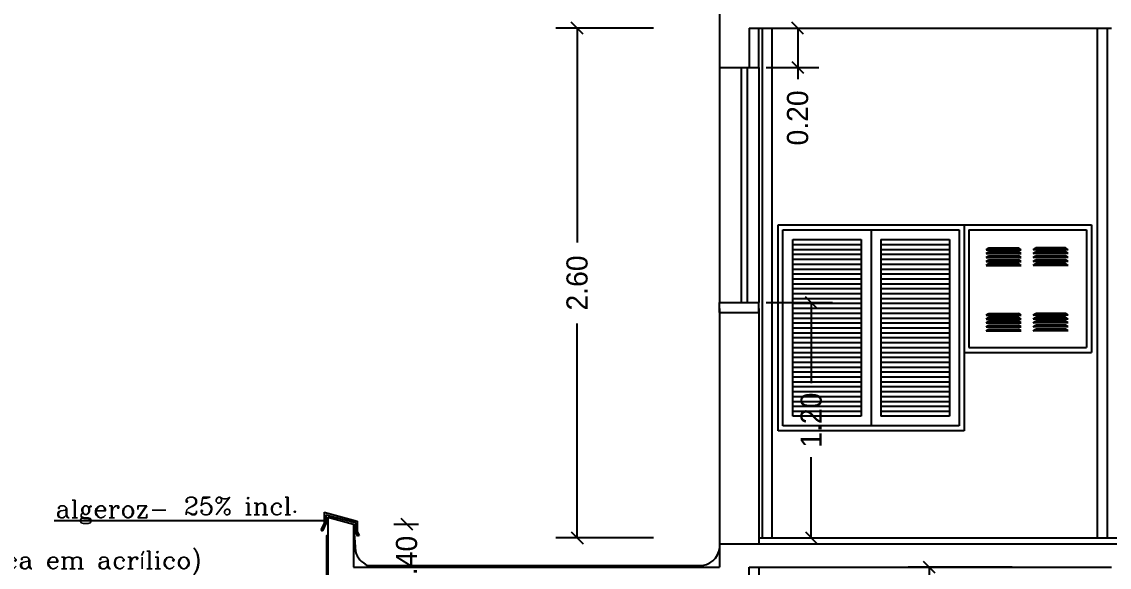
# Model space of a CAD drawing. Extents: x -9 to 119, y 33 to 95.
# Drawn here: x 59.71 to 65.27, y 39.5 to 42.28 of the extents above; entities that cross this region are included whole.
import ezdxf

# ---------------------------------------------------------------- set-up
doc = ezdxf.new("R2010")
doc.units = 0
doc.header["$LTSCALE"] = 8
doc.layers.get('0').update_dxf_attribs({"linetype": 'CONTINUOUS'})
doc.layers.get('DEFPOINTS').update_dxf_attribs({"linetype": 'CONTINUOUS'})
for name, color, linetype in [('CONCRETO', 5, 'CONTINUOUS'), ('COTA', 244, 'CONTINUOUS'), ('COTAS', 244, 'CONTINUOUS'), ('EQUIPAMENTOS', 1, 'CONTINUOUS'), ('ESQUADRIAS', 244, 'CONTINUOUS'), ('LAJE', 1, 'CONTINUOUS'), ('PAREDES', 7, 'CONTINUOUS'), ('PISO', 30, 'CONTINUOUS'), ('TEXTO', 1, 'CONTINUOUS'), ('VISTA', 244, 'CONTINUOUS'), ('VISTAL', 30, 'CONTINUOUS')]:
    doc.layers.add(name, color=color, linetype=linetype)
doc.styles.add('ROMANC', font='ROMANC.SHX')
doc.dimstyles.get("Standard").update_dxf_attribs({"dimtxt": 0.18, "dimasz": 0.18, "dimexe": 0.18, "dimexo": 0.0625, "dimgap": 0.09, "dimtad": 0, "dimtih": 1, "dimtoh": 1, "dimzin": 0, "dimtxsty": 'STANDARD', "dimcen": 0.09, "dimclrt": 30, "dimazin": 3, "dimtfac": 1, "dimtdec": 4, "dimtofl": 0, "dimtmove": 0, "dimatfit": 3, "dimtolj": 1, "dimtzin": 0})

# ---------------------------------------------------------------- blocks, each defined once
blk = doc.blocks.new('_OBLIQUE')
at = {"color": 0, "linetype": 'BYBLOCK'}
blk.add_line((-0.5, -0.5), (0.5, 0.5), dxfattribs=at)
blk = doc.blocks.new('*D34')
at = {"color": 244, "linetype": 'BYBLOCK', "ltscale": 0.2}
for p, q in [((32.4499, 40.2088), (32.5751, 40.2088)), ((32.5151, 40.2088), (32.5151, 40.2088)), ((32.4499, 39.8088), (32.5751, 39.8088)), ((32.5151, 39.8088), (32.5151, 39.6888))]:
    blk.add_line(p, q, dxfattribs=at)
at = {"layer": 'DEFPOINTS', "color": 0, "linetype": 'BYBLOCK', "ltscale": 0.2}
for p in [(31.6099, 40.2088), (31.6099, 39.8088), (32.5151, 39.8088)]:
    blk.add_point(p, dxfattribs=at)
at = {"color": 244, "linetype": 'BYBLOCK', "ltscale": 0.2, "xscale": 0.06, "yscale": 0.06, "zscale": 0.06}
for p, rotation in [((32.5151, 40.2088), 270), ((32.5151, 39.8088), 90)]:
    blk.add_blockref('_OBLIQUE', p, dxfattribs=dict(at, rotation=rotation))
at = {"color": 30, "linetype": 'BYBLOCK', "ltscale": 0.2, "insert": (32.5151, 40.0088), "char_height": 0.108, "attachment_point": 5, "rotation": 90}
blk.add_mtext('\\A1;0.40', dxfattribs=at)
blk = doc.blocks.new('*D35')
at = {"color": 244, "linetype": 'BYBLOCK', "ltscale": 0.2}
for p, q in [((32.1131, 39.7122), (32.1131, 39.5863)), ((32.0831, 39.6463), (32.9151, 39.6463)), ((34.1431, 39.6463), (33.3111, 39.6463)), ((34.1131, 39.4574), (34.1131, 39.5863))]:
    blk.add_line(p, q, dxfattribs=at)
at = {"layer": 'DEFPOINTS', "color": 0, "linetype": 'BYBLOCK', "ltscale": 0.2}
for p in [(32.1131, 40.5522), (34.1131, 40.2974), (32.1131, 39.6463)]:
    blk.add_point(p, dxfattribs=at)
at = {"color": 244, "linetype": 'BYBLOCK', "ltscale": 0.2, "xscale": 0.06, "yscale": 0.06, "zscale": 0.06, "rotation": 180}
blk.add_blockref('_OBLIQUE', (32.1131, 39.6463), dxfattribs=at)
at = {"color": 244, "linetype": 'BYBLOCK', "ltscale": 0.2, "xscale": 0.06, "yscale": 0.06, "zscale": 0.06}
blk.add_blockref('_OBLIQUE', (34.1131, 39.6463), dxfattribs=at)
at = {"color": 30, "linetype": 'BYBLOCK', "ltscale": 0.2, "insert": (33.1131, 39.6463), "char_height": 0.108, "attachment_point": 5}
blk.add_mtext('\\A1;2.00', dxfattribs=at)
blk = doc.blocks.new('*D45')
at = {"color": 0, "linetype": 'BYBLOCK', "ltscale": 0.2}
for p, q in [((35.9248, 39.9888), (35.3938, 39.9888)), ((35.5018, 39.9888), (35.5018, 38.8898)), ((35.5018, 37.3588), (35.5018, 38.4578)), ((36.0748, 37.3588), (35.3938, 37.3588))]:
    blk.add_line(p, q, dxfattribs=at)
at = {"layer": 'DEFPOINTS', "color": 0, "linetype": 'BYBLOCK', "ltscale": 0.2}
for p in [(35.9623, 39.9888), (35.5018, 37.3588), (36.1123, 37.3588)]:
    blk.add_point(p, dxfattribs=at)
at = {"color": 0, "linetype": 'BYBLOCK', "ltscale": 0.2, "xscale": 0.06, "yscale": 0.06, "zscale": 0.06}
for p, rotation in [((35.5018, 39.9888), 90), ((35.5018, 37.3588), 270)]:
    blk.add_blockref('_OBLIQUE', p, dxfattribs=dict(at, rotation=rotation))
at = {"color": 30, "linetype": 'BYBLOCK', "ltscale": 0.2, "insert": (35.5018, 38.6738), "char_height": 0.108, "attachment_point": 5, "rotation": 90}
blk.add_mtext('\\A1;2.63', dxfattribs=at)
blk = doc.blocks.new('*D135')
at = {"color": 0, "linetype": 'BYBLOCK', "ltscale": 0.2}
for p, q in [((7.9854, 47.3212), (7.4756, 47.3212)), ((7.5836, 47.3212), (7.5836, 46.2282)), ((7.5836, 44.7212), (7.5836, 45.8142)), ((7.9854, 44.7212), (7.4756, 44.7212)), ((68.6188, 37.9514), (68.3973, 37.9514)), ((68.5053, 37.9514), (68.5053, 37.4216)), ((68.5053, 36.4958), (68.5053, 37.0256)), ((68.6188, 36.4958), (68.3973, 36.4958))]:
    blk.add_line(p, q, dxfattribs=at)
at = {"layer": 'DEFPOINTS', "color": 0, "linetype": 'BYBLOCK', "ltscale": 0.2}
for p in [(8.0229, 47.3212), (7.5836, 44.7212), (8.0229, 44.7212), (68.6563, 37.9514), (68.5053, 36.4958), (68.6563, 36.4958)]:
    blk.add_point(p, dxfattribs=at)
at = {"color": 0, "linetype": 'BYBLOCK', "ltscale": 0.2, "xscale": 0.06, "yscale": 0.06, "zscale": 0.06}
for p, rotation in [((7.5836, 47.3212), 90), ((7.5836, 44.7212), 270), ((68.5053, 37.9514), 90), ((68.5053, 36.4958), 270)]:
    blk.add_blockref('_OBLIQUE', p, dxfattribs=dict(at, rotation=rotation))
at = {"color": 30, "linetype": 'BYBLOCK', "ltscale": 0.2, "char_height": 0.108, "attachment_point": 5, "rotation": 90}
for s, insert in [('\\A1;2.60', (7.5836, 46.0212)), ('\\A1;1.46', (68.5053, 37.2236))]:
    blk.add_mtext(s, dxfattribs=dict(at, insert=insert))
blk = doc.blocks.new('*D136')
at = {"color": 0, "linetype": 'BYBLOCK', "ltscale": 0.2}
for p, q in [((11.0965, 52.3012), (10.7609, 52.3012)), ((10.8689, 52.3012), (10.8689, 51.8192)), ((10.8689, 50.9412), (10.8689, 51.4232)), ((11.4966, 50.9412), (10.7609, 50.9412)), ((7.9854, 44.5712), (7.4806, 44.5712)), ((7.5886, 44.5712), (7.5886, 43.4782)), ((7.5886, 41.9712), (7.5886, 43.0642)), ((7.9854, 41.9712), (7.4806, 41.9712)), ((68.6188, 38.1514), (68.2229, 38.1514)), ((68.3309, 38.1514), (68.3309, 37.5216)), ((68.3309, 36.4958), (68.3309, 37.1256)), ((68.6188, 36.4958), (68.2229, 36.4958))]:
    blk.add_line(p, q, dxfattribs=at)
at = {"layer": 'DEFPOINTS', "color": 0, "linetype": 'BYBLOCK', "ltscale": 0.2}
for p in [(10.8689, 52.3012), (11.134, 52.3012), (11.5341, 50.9412), (8.0229, 44.5712), (7.5886, 41.9712), (8.0229, 41.9712), (68.6563, 38.1514), (68.3309, 36.4958), (68.6563, 36.4958)]:
    blk.add_point(p, dxfattribs=at)
at = {"color": 0, "linetype": 'BYBLOCK', "ltscale": 0.2, "xscale": 0.06, "yscale": 0.06, "zscale": 0.06}
for p, rotation in [((10.8689, 52.3012), 90), ((10.8689, 50.9412), 270), ((7.5886, 44.5712), 90), ((7.5886, 41.9712), 270), ((68.3309, 38.1514), 90), ((68.3309, 36.4958), 270)]:
    blk.add_blockref('_OBLIQUE', p, dxfattribs=dict(at, rotation=rotation))
at = {"color": 30, "linetype": 'BYBLOCK', "ltscale": 0.2, "char_height": 0.108, "attachment_point": 5, "rotation": 90}
for s, insert in [('\\A1;1.36', (10.8689, 51.6212)), ('\\A1;2.60', (7.5886, 43.2712)), ('\\A1;1.66', (68.3309, 37.3236))]:
    blk.add_mtext(s, dxfattribs=dict(at, insert=insert))
blk = doc.blocks.new('*D145')
at = {"color": 0, "linetype": 'BYBLOCK', "ltscale": 0.2}
for p, q in [((63.5138, 40.8458), (63.8518, 40.8458)), ((63.7438, 40.8458), (63.7438, 40.4348)), ((63.7438, 39.6458), (63.7438, 40.0568)), ((63.5138, 39.6458), (63.8518, 39.6458))]:
    blk.add_line(p, q, dxfattribs=at)
at = {"layer": 'DEFPOINTS', "color": 0, "linetype": 'BYBLOCK', "ltscale": 0.2}
for p in [(63.4763, 40.8458), (63.4763, 39.6458), (63.7438, 39.6458)]:
    blk.add_point(p, dxfattribs=at)
at = {"color": 0, "linetype": 'BYBLOCK', "ltscale": 0.2, "xscale": 0.06, "yscale": 0.06, "zscale": 0.06}
for p, rotation in [((63.7438, 40.8458), 90), ((63.7438, 39.6458), 270)]:
    blk.add_blockref('_OBLIQUE', p, dxfattribs=dict(at, rotation=rotation))
at = {"color": 30, "linetype": 'BYBLOCK', "ltscale": 0.2, "insert": (63.7438, 40.2458), "char_height": 0.108, "attachment_point": 5, "rotation": 90}
blk.add_mtext('\\A1;1.20', dxfattribs=at)
blk = doc.blocks.new('*D146')
at = {"color": 0, "linetype": 'BYBLOCK', "ltscale": 0.2}
for p, q in [((63.4638, 42.2458), (63.7827, 42.2458)), ((63.6747, 42.2458), (63.6747, 42.0458)), ((63.5138, 42.0458), (63.7827, 42.0458)), ((63.6747, 42.0458), (63.6747, 41.9858))]:
    blk.add_line(p, q, dxfattribs=at)
at = {"layer": 'DEFPOINTS', "color": 0, "linetype": 'BYBLOCK', "ltscale": 0.2}
for p in [(63.4263, 42.2458), (63.4763, 42.0458), (63.6747, 42.0458)]:
    blk.add_point(p, dxfattribs=at)
at = {"color": 0, "linetype": 'BYBLOCK', "ltscale": 0.2, "xscale": 0.06, "yscale": 0.06, "zscale": 0.06}
for p, rotation in [((63.6747, 42.2458), 90), ((63.6747, 42.0458), 270)]:
    blk.add_blockref('_OBLIQUE', p, dxfattribs=dict(at, rotation=rotation))
at = {"color": 30, "linetype": 'BYBLOCK', "ltscale": 0.2, "insert": (63.6747, 41.7878), "char_height": 0.108, "attachment_point": 5, "rotation": 90}
blk.add_mtext('\\A1;0.20', dxfattribs=at)
blk = doc.blocks.new('*D137')
at = {"color": 0, "linetype": 'BYBLOCK', "ltscale": 0.2}
for p, q in [((9.9147, 52.3012), (9.5791, 52.3012)), ((9.6871, 52.3012), (9.6871, 51.8192)), ((9.6871, 50.9412), (9.6871, 51.4232)), ((10.3148, 50.9412), (9.5791, 50.9412)), ((7.9854, 41.8212), (7.4873, 41.8212)), ((7.5953, 41.8212), (7.5953, 40.7282)), ((7.5953, 39.2212), (7.5953, 40.3142)), ((7.9854, 39.2212), (7.4873, 39.2212))]:
    blk.add_line(p, q, dxfattribs=at)
at = {"layer": 'DEFPOINTS', "color": 0, "linetype": 'BYBLOCK', "ltscale": 0.2}
for p in [(9.6871, 52.3012), (9.9522, 52.3012), (10.3523, 50.9412), (8.0229, 41.8212), (7.5953, 39.2212), (8.0229, 39.2212)]:
    blk.add_point(p, dxfattribs=at)
at = {"color": 0, "linetype": 'BYBLOCK', "ltscale": 0.2, "xscale": 0.06, "yscale": 0.06, "zscale": 0.06}
for p, rotation in [((9.6871, 52.3012), 90), ((9.6871, 50.9412), 270), ((7.5953, 41.8212), 90), ((7.5953, 39.2212), 270)]:
    blk.add_blockref('_OBLIQUE', p, dxfattribs=dict(at, rotation=rotation))
at = {"color": 30, "linetype": 'BYBLOCK', "ltscale": 0.2, "char_height": 0.108, "attachment_point": 5, "rotation": 90}
for s, insert in [('\\A1;1.36', (9.6871, 51.6212)), ('\\A1;2.60', (7.5953, 40.5212))]:
    blk.add_mtext(s, dxfattribs=dict(at, insert=insert))

msp = doc.modelspace()

# ---------------------------------------------------------------- linework, layer by layer
at = {"layer": 'CONCRETO', "color": 5, "ltscale": 0.2}
for p, q in [((63.2763, 42.3658), (63.2763, 42.0458)), ((63.4263, 42.2458), (63.4263, 42.0458)), ((63.2763, 42.0458), (63.4263, 42.0458)), ((63.2763, 40.8458), (63.4763, 40.8458)), ((63.2763, 40.7958), (63.2763, 40.8458)), ((63.4763, 40.7958), (63.4763, 40.8458)), ((63.2763, 40.7958), (63.4763, 40.7958)), ((63.2763, 39.6158), (63.2763, 39.4958)), ((63.4263, 39.3158), (63.4263, 39.4958))]:
    msp.add_line(p, q, dxfattribs=at)
at = {"layer": 'CONCRETO', "color": 5, "linetype": 'CONTINUOUS', "ltscale": 0.3}
for p, q in [((61.2763, 39.7506), (61.4063, 39.7158)), ((61.2763, 39.7506), (61.2763, 39.3158)), ((61.4063, 39.7158), (61.4063, 39.4958)), ((61.4063, 39.4958), (63.2763, 39.4958))]:
    msp.add_line(p, q, dxfattribs=at)
at = {"layer": 'COTAS', "color": 5, "ltscale": 0.2}
for p, q in [((63.4263, 42.2458), (65.2763, 42.2458)), ((63.2763, 39.6158), (65.4263, 39.6158)), ((63.4263, 39.4958), (65.2763, 39.4958))]:
    msp.add_line(p, q, dxfattribs=at)
at = {"layer": 'COTAS', "color": 30, "linetype": 'CONTINUOUS', "ltscale": 0.3}
msp.add_arc((63.1755, 39.6054), 0.1014, 277.5592, 5.8712, dxfattribs=at)
at = {"layer": 'DEFPOINTS', "color": 0, "linetype": 'BYBLOCK', "ltscale": 0.3}
msp.add_point((61.4063, 39.7158), dxfattribs=at)
at = {"layer": 'EQUIPAMENTOS', "color": 30, "linetype": 'CONTINUOUS', "ltscale": 0.3}
for p, q in [((63.4942, 39.6458), (63.4942, 42.2458)), ((63.5442, 39.6458), (63.5442, 42.2458)), ((65.2042, 42.2458), (65.2042, 39.6458)), ((65.2542, 42.2458), (65.2542, 39.6458)), ((63.5742, 41.242), (64.5242, 41.242)), ((63.5742, 40.192), (63.5742, 41.242)), ((63.5992, 41.217), (64.4992, 41.217)), ((63.5992, 40.217), (63.5992, 41.217)), ((64.0492, 41.217), (64.0492, 40.217)), ((64.4992, 41.217), (64.4992, 40.217)), ((64.5242, 41.242), (64.5242, 40.592)), ((64.5242, 41.242), (64.5242, 40.192)), ((64.5242, 41.242), (65.1742, 41.242)), ((64.5492, 41.217), (64.5492, 40.617)), ((64.5492, 41.217), (65.1492, 41.217)), ((65.1492, 41.217), (65.1492, 40.617)), ((65.1742, 41.242), (65.1742, 40.592)), ((63.6492, 40.267), (63.6492, 41.167)), ((63.6492, 41.167), (63.9992, 41.167)), ((63.6492, 41.142), (63.9992, 41.142)), ((63.9992, 41.167), (63.9992, 40.267)), ((64.0992, 41.167), (64.0992, 40.267)), ((64.0992, 41.167), (64.4492, 41.167)), ((64.0992, 41.142), (64.4492, 41.142)), ((64.4492, 41.167), (64.4492, 40.267)), ((63.6492, 41.117), (63.9992, 41.117)), ((63.6492, 41.092), (63.9992, 41.092)), ((64.0992, 41.117), (64.4492, 41.117)), ((64.0992, 41.092), (64.4492, 41.092)), ((63.6492, 41.067), (63.9992, 41.067)), ((63.6492, 41.042), (63.9992, 41.042)), ((64.0992, 41.067), (64.4492, 41.067)), ((64.0992, 41.042), (64.4492, 41.042)), ((63.6492, 41.017), (63.9992, 41.017)), ((63.6492, 40.992), (63.9992, 40.992)), ((64.0992, 41.017), (64.4492, 41.017)), ((64.0992, 40.992), (64.4492, 40.992)), ((63.6492, 40.967), (63.9992, 40.967)), ((63.6492, 40.942), (63.9992, 40.942)), ((64.0992, 40.967), (64.4492, 40.967)), ((64.0992, 40.942), (64.4492, 40.942)), ((63.6492, 40.917), (63.9992, 40.917)), ((63.6492, 40.892), (63.9992, 40.892)), ((63.6492, 40.867), (63.9992, 40.867)), ((64.0992, 40.917), (64.4492, 40.917)), ((64.0992, 40.892), (64.4492, 40.892)), ((64.0992, 40.867), (64.4492, 40.867)), ((63.6492, 40.842), (63.9992, 40.842)), ((63.6492, 40.817), (63.9992, 40.817)), ((64.0992, 40.842), (64.4492, 40.842)), ((64.0992, 40.817), (64.4492, 40.817)), ((63.6492, 40.792), (63.9992, 40.792)), ((63.6492, 40.767), (63.9992, 40.767)), ((64.0992, 40.792), (64.4492, 40.792)), ((64.0992, 40.767), (64.4492, 40.767)), ((63.6492, 40.742), (63.9992, 40.742)), ((63.6492, 40.717), (63.9992, 40.717)), ((64.0992, 40.742), (64.4492, 40.742)), ((64.0992, 40.717), (64.4492, 40.717)), ((63.6492, 40.692), (63.9992, 40.692)), ((63.6492, 40.667), (63.9992, 40.667)), ((63.6492, 40.642), (63.9992, 40.642)), ((64.0992, 40.692), (64.4492, 40.692)), ((64.0992, 40.667), (64.4492, 40.667)), ((64.0992, 40.642), (64.4492, 40.642)), ((63.6492, 40.617), (63.9992, 40.617)), ((63.6492, 40.592), (63.9992, 40.592)), ((64.0992, 40.617), (64.4492, 40.617)), ((64.0992, 40.592), (64.4492, 40.592)), ((64.5242, 40.592), (65.1742, 40.592)), ((64.5492, 40.617), (65.1492, 40.617)), ((63.6492, 40.567), (63.9992, 40.567)), ((63.6492, 40.542), (63.9992, 40.542)), ((64.0992, 40.567), (64.4492, 40.567)), ((64.0992, 40.542), (64.4492, 40.542)), ((63.6492, 40.517), (63.9992, 40.517)), ((63.6492, 40.492), (63.9992, 40.492)), ((64.0992, 40.517), (64.4492, 40.517)), ((64.0992, 40.492), (64.4492, 40.492)), ((63.6492, 40.467), (63.9992, 40.467)), ((63.6492, 40.442), (63.9992, 40.442)), ((64.0992, 40.467), (64.4492, 40.467)), ((64.0992, 40.442), (64.4492, 40.442)), ((63.6492, 40.417), (63.9992, 40.417)), ((63.6492, 40.392), (63.9992, 40.392)), ((63.6492, 40.367), (63.9992, 40.367)), ((64.0992, 40.417), (64.4492, 40.417)), ((64.0992, 40.392), (64.4492, 40.392)), ((64.0992, 40.367), (64.4492, 40.367)), ((63.6492, 40.342), (63.9992, 40.342)), ((63.6492, 40.317), (63.9992, 40.317)), ((64.0992, 40.342), (64.4492, 40.342)), ((64.0992, 40.317), (64.4492, 40.317)), ((63.6492, 40.292), (63.9992, 40.292)), ((63.9992, 40.267), (63.6492, 40.267)), ((64.0992, 40.292), (64.4492, 40.292)), ((64.4492, 40.267), (64.0992, 40.267)), ((64.4992, 40.217), (63.5992, 40.217)), ((64.5242, 40.192), (63.5742, 40.192))]:
    msp.add_line(p, q, dxfattribs=at)
at = {"layer": 'EQUIPAMENTOS', "color": 30, "ltscale": 0.2}
msp.add_line((61.4781, 39.505), (63.1888, 39.5049), dxfattribs=at)
at = {"layer": 'ESQUADRIAS', "color": 1, "linetype": 'CONTINUOUS', "ltscale": 0.2}
for p, q in [((63.2763, 42.0458), (63.2763, 40.8458)), ((63.4763, 42.0458), (63.4763, 40.8458))]:
    msp.add_line(p, q, dxfattribs=at)
at = {"layer": 'ESQUADRIAS', "color": 5, "linetype": 'CONTINUOUS', "ltscale": 0.2}
for p, q in [((63.3863, 42.0458), (63.3863, 40.8458)), ((63.4163, 42.0458), (63.4163, 40.8458))]:
    msp.add_line(p, q, dxfattribs=at)
at = {"layer": 'ESQUADRIAS', "color": 1, "ltscale": 0.2}
for p, q in [((63.2763, 41.8958), (63.2763, 40.8458)), ((63.4763, 41.8958), (63.4763, 40.8458))]:
    msp.add_line(p, q, dxfattribs=at)
at = {"layer": 'LAJE', "color": 30, "linetype": 'CONTINUOUS', "ltscale": 0.3}
for p, q in [((61.2563, 39.7767), (61.2563, 39.7203)), ((61.2563, 39.7767), (61.4263, 39.7311)), ((61.2663, 39.7637), (61.2663, 39.7181)), ((61.2663, 39.7637), (61.4163, 39.7235)), ((61.4063, 39.7158), (61.4163, 39.5758)), ((61.4163, 39.7235), (61.4163, 39.6737)), ((61.4263, 39.7311), (61.4263, 39.6763))]:
    msp.add_line(p, q, dxfattribs=at)
msp.add_arc((61.5252, 39.6085), 0.1137, 196.7025, 245.514, dxfattribs=at)
at = {"layer": 'PAREDES', "color": 3, "ltscale": 0.2}
for p, q in [((63.4763, 42.0458), (63.4763, 42.2472)), ((63.4263, 42.0458), (63.4763, 42.0458)), ((63.2763, 40.8158), (63.2763, 39.6158)), ((63.4763, 40.8158), (63.4763, 39.6158)), ((63.4763, 39.4958), (63.4763, 39.0158))]:
    msp.add_line(p, q, dxfattribs=at)
at = {"layer": 'PISO', "color": 30, "linetype": 'CONTINUOUS', "ltscale": 0.3}
for p, q in [((61.2563, 39.7203), (61.2404, 39.6864)), ((61.2663, 39.7181), (61.2494, 39.6821)), ((61.2404, 39.6864), (61.2494, 39.6821)), ((61.4163, 39.6737), (61.4277, 39.6535)), ((61.4263, 39.6763), (61.4364, 39.6584)), ((61.4364, 39.6584), (61.4277, 39.6535))]:
    msp.add_line(p, q, dxfattribs=at)
at = {"layer": 'PISO', "color": 30, "ltscale": 0.2}
msp.add_line((63.4763, 39.6458), (65.3963, 39.6458), dxfattribs=at)
at = {"layer": 'TEXTO', "color": 244, "linetype": 'CONTINUOUS', "ltscale": 0.3}
msp.add_line((59.879, 39.7343), (61.2641, 39.7343), dxfattribs=at)
at = {"layer": 'VISTA', "linetype": 'CONTINUOUS', "ltscale": 0.3}
msp.add_lwpolyline([(61.2724, 39.3553), (61.2724, 39.6557), (61.2686, 39.6557), (61.2686, 39.3553)], close=True, dxfattribs=at)
at = {"layer": 'VISTAL', "linetype": 'CONTINUOUS', "ltscale": 0.3}
for p, q in [((64.6361, 41.1157), (64.6502, 41.1247)), ((64.6361, 41.1157), (64.8153, 41.1157)), ((64.6361, 41.0957), (64.6502, 41.1047)), ((64.6361, 41.0957), (64.8153, 41.0957)), ((64.6502, 41.1247), (64.8012, 41.1247)), ((64.6502, 41.1047), (64.8012, 41.1047)), ((64.8153, 41.1157), (64.8012, 41.1247)), ((64.8153, 41.0957), (64.8012, 41.1047)), ((64.8769, 41.1157), (64.891, 41.1247)), ((65.0561, 41.1157), (64.8769, 41.1157)), ((64.8769, 41.0957), (64.891, 41.1047)), ((65.0561, 41.0957), (64.8769, 41.0957)), ((65.042, 41.1247), (64.891, 41.1247)), ((65.042, 41.1047), (64.891, 41.1047)), ((65.0561, 41.1157), (65.042, 41.1247)), ((65.0561, 41.0957), (65.042, 41.1047)), ((64.6361, 41.0757), (64.6502, 41.0847)), ((64.6361, 41.0757), (64.8153, 41.0757)), ((64.6361, 41.0557), (64.6502, 41.0647)), ((64.6361, 41.0557), (64.8153, 41.0557)), ((64.6361, 41.0357), (64.6502, 41.0447)), ((64.6361, 41.0357), (64.8153, 41.0357)), ((64.6502, 41.0847), (64.8012, 41.0847)), ((64.6502, 41.0647), (64.8012, 41.0647)), ((64.6502, 41.0447), (64.8012, 41.0447)), ((64.8153, 41.0757), (64.8012, 41.0847)), ((64.8153, 41.0557), (64.8012, 41.0647)), ((64.8153, 41.0357), (64.8012, 41.0447)), ((64.8769, 41.0757), (64.891, 41.0847)), ((65.0561, 41.0757), (64.8769, 41.0757)), ((64.8769, 41.0557), (64.891, 41.0647)), ((65.0561, 41.0557), (64.8769, 41.0557)), ((64.8769, 41.0357), (64.891, 41.0447)), ((65.0561, 41.0357), (64.8769, 41.0357)), ((65.042, 41.0847), (64.891, 41.0847)), ((65.042, 41.0647), (64.891, 41.0647)), ((65.042, 41.0447), (64.891, 41.0447)), ((65.0561, 41.0757), (65.042, 41.0847)), ((65.0561, 41.0557), (65.042, 41.0647)), ((65.0561, 41.0357), (65.042, 41.0447)), ((64.6361, 40.7817), (64.6502, 40.7906)), ((64.6361, 40.7817), (64.8153, 40.7817)), ((64.6361, 40.7617), (64.6502, 40.7706)), ((64.6361, 40.7617), (64.8153, 40.7617)), ((64.6502, 40.7906), (64.8012, 40.7906)), ((64.6502, 40.7706), (64.8012, 40.7706)), ((64.8153, 40.7817), (64.8012, 40.7906)), ((64.8153, 40.7617), (64.8012, 40.7706)), ((64.8769, 40.7817), (64.891, 40.7906)), ((65.0561, 40.7817), (64.8769, 40.7817)), ((64.8769, 40.7617), (64.891, 40.7706)), ((65.0561, 40.7617), (64.8769, 40.7617)), ((65.042, 40.7906), (64.891, 40.7906)), ((65.042, 40.7706), (64.891, 40.7706)), ((65.0561, 40.7817), (65.042, 40.7906)), ((65.0561, 40.7617), (65.042, 40.7706)), ((64.6361, 40.7417), (64.6502, 40.7506)), ((64.6361, 40.7417), (64.8153, 40.7417)), ((64.6361, 40.7217), (64.6502, 40.7306)), ((64.6361, 40.7217), (64.8153, 40.7217)), ((64.6361, 40.7017), (64.6502, 40.7106)), ((64.6361, 40.7017), (64.8153, 40.7017)), ((64.6502, 40.7506), (64.8012, 40.7506)), ((64.6502, 40.7306), (64.8012, 40.7306)), ((64.6502, 40.7106), (64.8012, 40.7106)), ((64.8153, 40.7417), (64.8012, 40.7506)), ((64.8153, 40.7217), (64.8012, 40.7306)), ((64.8153, 40.7017), (64.8012, 40.7106)), ((64.8769, 40.7417), (64.891, 40.7506)), ((65.0561, 40.7417), (64.8769, 40.7417)), ((64.8769, 40.7217), (64.891, 40.7306)), ((65.0561, 40.7217), (64.8769, 40.7217)), ((64.8769, 40.7017), (64.891, 40.7106)), ((65.0561, 40.7017), (64.8769, 40.7017)), ((65.042, 40.7506), (64.891, 40.7506)), ((65.042, 40.7306), (64.891, 40.7306)), ((65.042, 40.7106), (64.891, 40.7106)), ((65.0561, 40.7417), (65.042, 40.7506)), ((65.0561, 40.7217), (65.042, 40.7306)), ((65.0561, 40.7017), (65.042, 40.7106)), ((64.5511, 40.6167), (65.1411, 40.6167))]:
    msp.add_line(p, q, dxfattribs=at)

# ---------------------------------------------------------------- texts
at = {"layer": 'TEXTO', "color": 30, "ltscale": 0.3, "style": 'ROMANC'}
for s, p in [('algeroz- ', (59.8856, 39.7484)), ('25% incl.', (60.5406, 39.7625)), ('nome do prédio( placa em acrílico)', (58.2419, 39.4877))]:
    msp.add_text(s, height=0.09, dxfattribs=at).set_placement(p)

# ---------------------------------------------------------------- dimensions: what is measured, and where the dimension line sits
at = {"layer": 'COTA', "color": 30, "ltscale": 0.2}
for base, p1, p2, picture, middle, set_off in [((64.6405, 52.7258), (65.3057, 51.3658), (64.9056, 52.7258), '*D137', (64.6405, 52.0458), (54.9534, 0.4246)), ((9.6871, 52.3012), (10.3523, 50.9412), (9.9522, 52.3012), '*D136', (9.6871, 51.6212), (-1.1818, 0))]:
    dim = msp.add_linear_dim(base=base, p1=p1, p2=p2, angle=90, dimstyle='STANDARD', override={"dimscale": 0.6, "dimasz": 0.1, "dimtih": 0, "dimtoh": 0, "dimblk1": 'OBLIQUE', "dimblk2": 'OBLIQUE', "dimsah": 1}, dxfattribs=at)
    dim.commit()
    dim.dimension.update_dxf_attribs({"geometry": picture, "text_midpoint": middle, "insert": set_off})
at = {"layer": 'COTA', "color": 244, "ltscale": 0.2}
for base, p1, p2, picture, middle in [((7.5886, 41.9712), (8.0229, 44.5712), (8.0229, 41.9712), '*D136', (7.5886, 43.2712)), ((68.3309, 36.4958), (68.6563, 38.1514), (68.6563, 36.4958), '*D136', (68.3309, 37.3236)), ((7.5836, 44.7212), (8.0229, 47.3212), (8.0229, 44.7212), '*D135', (7.5836, 46.0212)), ((68.5053, 36.4958), (68.6563, 37.9514), (68.6563, 36.4958), '*D135', (68.5053, 37.2236)), ((63.6747, 42.0458), (63.4263, 42.2458), (63.4763, 42.0458), '*D146', (63.6747, 41.7878)), ((63.7438, 39.6458), (63.4763, 40.8458), (63.4763, 39.6458), '*D145', (63.7438, 40.2458))]:
    dim = msp.add_linear_dim(base=base, p1=p1, p2=p2, angle=90, dimstyle='STANDARD', override={"dimscale": 0.6, "dimasz": 0.1, "dimtih": 0, "dimtoh": 0, "dimblk1": 'OBLIQUE', "dimblk2": 'OBLIQUE', "dimsah": 1}, dxfattribs=at)
    dim.commit()
    dim.dimension.update_dxf_attribs({"geometry": picture, "text_midpoint": middle})
dim = msp.add_linear_dim(base=(64.3468, 36.8658), p1=(64.8072, 39.4958), p2=(64.9572, 36.8658), angle=90, dimstyle='STANDARD', override={"dimscale": 0.6, "dimasz": 0.1, "dimtih": 0, "dimtoh": 0, "dimblk1": 'OBLIQUE', "dimblk2": 'OBLIQUE', "dimsah": 1}, dxfattribs=at)
dim.commit()
dim.dimension.update_dxf_attribs({"geometry": '*D45', "text_midpoint": (64.3468, 38.1808), "insert": (28.8449, -0.493)})
at = {"layer": 'COTAS', "color": 30, "ltscale": 0.2}
dim = msp.add_linear_dim(base=(61.2763, 39.1534), p1=(63.2763, 39.8044), p2=(61.2763, 40.0592), dimstyle='STANDARD', override={"dimscale": 0.6, "dimasz": 0.1, "dimexe": 0.1, "dimexo": 1.4, "dimtih": 0, "dimtoh": 0, "dimdec": 2, "dimblk1": 'OBLIQUE', "dimblk2": 'OBLIQUE', "dimsah": 1, "dimdle": 0.05, "dimclrd": 244, "dimclre": 244, "dimclrt": 30}, dxfattribs=at)
dim.commit()
dim.dimension.update_dxf_attribs({"geometry": '*D35', "text_midpoint": (62.2763, 39.1534), "insert": (29.1632, -0.493)})
at = {"layer": 'COTAS', "color": 3, "ltscale": 0.2}
dim = msp.add_linear_dim(base=(61.6783, 39.3158), p1=(60.7731, 39.7158), p2=(60.7731, 39.3158), angle=90, dimstyle='STANDARD', override={"dimscale": 0.6, "dimasz": 0.1, "dimexe": 0.1, "dimexo": 1.4, "dimtih": 0, "dimtoh": 0, "dimdec": 2, "dimblk1": 'OBLIQUE', "dimblk2": 'OBLIQUE', "dimsah": 1, "dimdle": 0.05, "dimclrd": 244, "dimclre": 244, "dimclrt": 30}, dxfattribs=at)
dim.commit()
dim.dimension.update_dxf_attribs({"geometry": '*D34', "text_midpoint": (61.6783, 39.5158), "insert": (29.1632, -0.493)})

doc.saveas('drawing.dxf')
